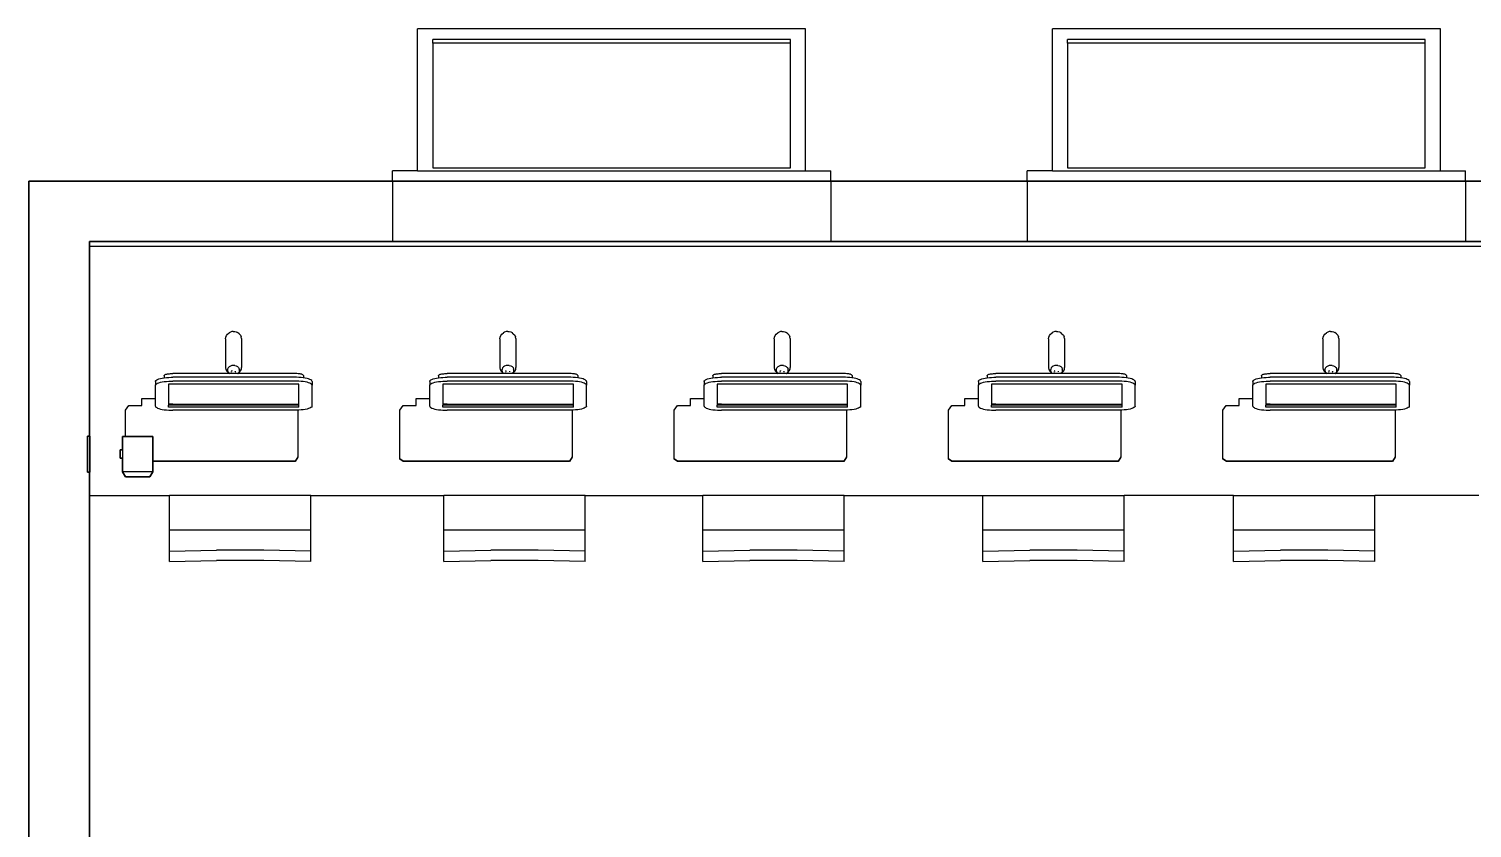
# Model space of a CAD drawing. Header units: inches. Extents: x 1 to 470, y -1 to 318.
# Drawn here: x 0.8 to 144.1, y 238.4 to 317.8 of the extents above; entities that cross this region are included whole.
import ezdxf

# ---------------------------------------------------------------- set-up
doc = ezdxf.new("R2010")
doc.units = ezdxf.units.IN
doc.header["$MEASUREMENT"] = 0
doc.layers.add('wall', color=6, linetype='Continuous', lineweight=35)

# ---------------------------------------------------------------- blocks, each defined once
blk = doc.blocks.new('computer classroom pl')
for p, q in [((454.66, 588.95), (454.66, 581)), ((457, 589.15), (460.57, 589.15)), ((479.41, 588.95), (479.41, 427.66)), ((457.02, 582.65), (457.02, 585.65)), ((459.21, 585.65), (458.39, 585.65)), ((460.52, 585.37), (463.15, 585.37)), ((463.15, 585.37), (463.59, 585.04)), ((463.59, 585.04), (463.59, 583.74)), ((463.59, 583.74), (464.29, 583.74)), ((464.29, 583.74), (464.29, 582.39)), ((458.04, 568.52), (458.04, 582.65)), ((458.08, 568.52), (458.08, 582.65)), ((463.19, 581.52), (463.16, 581.31)), ((463.22, 581.72), (463.19, 581.52)), ((463.25, 581.89), (463.22, 581.72)), ((463.3, 582.05), (463.25, 581.89)), ((463.34, 582.18), (463.3, 582.05)), ((463.39, 582.27), (463.34, 582.18)), ((463.45, 582.34), (463.39, 582.27)), ((463.5, 582.38), (463.45, 582.34)), ((463.55, 582.39), (463.5, 582.38)), ((463.55, 582.39), (464.29, 582.39)), ((464.29, 582.39), (465.61, 582.39)), ((466, 582.39), (465.61, 582.39)), ((465.61, 582.39), (465.66, 582.38)), ((465.66, 582.38), (465.71, 582.34)), ((465.71, 582.34), (465.77, 582.27)), ((465.77, 582.27), (465.82, 582.18)), ((465.82, 582.18), (465.86, 582.05)), ((465.86, 582.05), (465.91, 581.89)), ((465.91, 581.89), (465.94, 581.72)), ((465.94, 581.72), (465.97, 581.52)), ((465.97, 581.52), (466, 581.31)), ((466, 582.39), (466.04, 582.38)), ((466.04, 582.38), (466.1, 582.34)), ((466.1, 582.34), (466.15, 582.27)), ((466.15, 582.27), (466.2, 582.18)), ((466.2, 582.18), (466.25, 582.05)), ((466.25, 582.05), (466.29, 581.89)), ((466.29, 581.89), (466.33, 581.72)), ((466.33, 581.72), (466.36, 581.52)), ((466.36, 581.52), (466.38, 581.31)), ((466.57, 581.52), (466.36, 581.52)), ((466.36, 581.52), (466.36, 581.52)), ((466.57, 581.52), (466.6, 581.52)), ((466.6, 581.52), (466.62, 581.5)), ((448.12, 581), (448.23, 576.34)), ((448.12, 581), (449.13, 581)), ((449.13, 581), (449.24, 576.34)), ((449.13, 581), (451.22, 581)), ((451.22, 581), (454.66, 581)), ((451.22, 566.98), (451.22, 581)), ((454.66, 566.98), (454.66, 581)), ((463.15, 581.08), (463.14, 580.85)), ((463.14, 580.85), (463.14, 580.67)), ((463.14, 568.57), (463.14, 580.67)), ((463.16, 581.31), (463.15, 581.08)), ((463.45, 568.15), (463.45, 581.09)), ((463.45, 581.09), (463.64, 581.09)), ((463.64, 568.15), (463.64, 581.09)), ((463.75, 581.09), (463.64, 581.09)), ((463.73, 580.89), (463.74, 581)), ((463.73, 580.77), (463.73, 580.89)), ((463.73, 580.66), (463.73, 580.77)), ((463.73, 580.66), (463.73, 568.58)), ((463.74, 581), (463.75, 581.09)), ((465.71, 581.09), (463.75, 581.09)), ((465.71, 568.15), (465.71, 581.09)), ((466, 581.31), (466.01, 581.08)), ((466.01, 581.08), (466.02, 580.85)), ((466.02, 580.85), (466.02, 580.67)), ((466.02, 568.57), (466.02, 580.67)), ((466.38, 581.31), (466.4, 581.08)), ((466.4, 581.08), (466.41, 580.85)), ((466.41, 580.85), (466.41, 580.67)), ((466.41, 568.57), (466.41, 580.67)), ((466.62, 581.5), (466.65, 581.47)), ((466.65, 581.47), (466.67, 581.42)), ((466.67, 581.42), (466.7, 581.36)), ((466.7, 581.36), (466.72, 581.28)), ((466.72, 581.28), (466.74, 581.2)), ((466.74, 581.2), (466.75, 581.1)), ((466.75, 581.1), (466.76, 581)), ((466.76, 581), (466.77, 580.89)), ((466.77, 580.89), (466.78, 580.77)), ((466.78, 580.77), (466.78, 580.66)), ((466.78, 575.06), (466.78, 580.66)), ((448.23, 571.64), (448.23, 576.34)), ((449.24, 571.64), (449.24, 576.34)), ((466.78, 575.06), (466.89, 575.19)), ((466.86, 575.15), (466.78, 575.06)), ((466.78, 574.84), (466.78, 575.06)), ((466.78, 574.84), (466.89, 574.84)), ((466.78, 574.45), (466.78, 574.84)), ((466.86, 574.45), (466.78, 574.45)), ((466.78, 574.23), (466.78, 574.45)), ((466.97, 575.22), (466.86, 575.15)), ((467.01, 575.32), (466.89, 575.19)), ((466.93, 574.47), (467, 574.45)), ((466.93, 574.47), (466.93, 574.47)), ((466.93, 574.47), (466.96, 574.45)), ((466.96, 574.45), (467, 574.45)), ((467.1, 575.24), (466.97, 575.22)), ((466.99, 574.84), (467.07, 574.82)), ((467.03, 574.83), (466.99, 574.84)), ((467.17, 575.41), (467.01, 575.32)), ((467.07, 574.82), (467.03, 574.83)), ((467.22, 575.23), (467.1, 575.24)), ((467.33, 575.44), (467.17, 575.41)), ((467.34, 575.17), (467.22, 575.23)), ((470.22, 575.44), (467.33, 575.44)), ((467.44, 575.08), (467.34, 575.17)), ((467.52, 574.96), (467.44, 575.08)), ((467.54, 574.37), (467.47, 574.24)), ((467.57, 574.82), (467.52, 574.96)), ((467.58, 574.51), (467.54, 574.37)), ((467.59, 574.67), (467.57, 574.82)), ((467.58, 574.51), (467.59, 574.67)), ((470.22, 575.44), (470.38, 575.42)), ((470.38, 575.42), (470.54, 575.35)), ((470.54, 575.35), (470.68, 575.23)), ((470.68, 575.23), (470.81, 575.08)), ((470.89, 574.96), (470.81, 575.08)), ((470.91, 574.37), (470.84, 574.24)), ((470.94, 574.82), (470.89, 574.96)), ((470.95, 574.51), (470.91, 574.37)), ((470.96, 574.67), (470.94, 574.82)), ((470.96, 574.67), (470.95, 574.51)), ((466.78, 574.23), (466.79, 574.2)), ((466.78, 568.58), (466.78, 574.23)), ((466.92, 574.06), (466.79, 574.2)), ((466.89, 574.11), (466.79, 574.2)), ((467.01, 574.06), (466.89, 574.11)), ((466.92, 574.06), (467.06, 573.94)), ((467.01, 574.06), (467.13, 574.05)), ((467.06, 573.94), (467.21, 573.86)), ((467.13, 574.05), (467.26, 574.07)), ((467.21, 573.86), (467.38, 573.85)), ((467.37, 574.14), (467.26, 574.07)), ((467.47, 574.24), (467.37, 574.14)), ((470.27, 573.85), (467.38, 573.85)), ((470.27, 573.85), (470.43, 573.88)), ((470.59, 573.97), (470.43, 573.88)), ((470.71, 574.1), (470.59, 573.97)), ((470.71, 574.1), (470.84, 574.24)), ((448.12, 566.98), (448.23, 571.64)), ((449.13, 566.98), (449.24, 571.64)), ((458.47, 568.26), (458.04, 568.52)), ((458.04, 568.52), (458.08, 568.52)), ((458.5, 568.26), (458.08, 568.52)), ((458.47, 568.26), (458.5, 568.26)), ((463.14, 568.26), (458.5, 568.26)), ((463.14, 568.38), (463.14, 568.57)), ((463.14, 568.26), (463.14, 568.38)), ((463.15, 568.15), (463.14, 568.26)), ((463.16, 567.93), (463.15, 568.15)), ((463.19, 567.72), (463.16, 567.93)), ((463.22, 567.52), (463.19, 567.72)), ((463.25, 567.34), (463.22, 567.52)), ((463.3, 567.19), (463.25, 567.34)), ((463.34, 567.06), (463.3, 567.19)), ((463.45, 568.15), (463.64, 568.15)), ((463.64, 568.15), (463.75, 568.15)), ((463.73, 568.58), (463.73, 568.46)), ((463.73, 568.46), (463.73, 568.35)), ((463.73, 568.35), (463.74, 568.24)), ((463.74, 568.24), (463.75, 568.15)), ((463.75, 568.15), (465.71, 568.15)), ((465.82, 567.06), (465.86, 567.19)), ((465.86, 567.19), (465.91, 567.34)), ((465.91, 567.34), (465.94, 567.52)), ((465.94, 567.52), (465.97, 567.72)), ((465.97, 567.72), (466, 567.93)), ((466, 567.93), (466.01, 568.15)), ((466.01, 568.15), (466.02, 568.38)), ((466.02, 568.38), (466.02, 568.57)), ((466.2, 567.06), (466.25, 567.19)), ((466.25, 567.19), (466.29, 567.34)), ((466.29, 567.34), (466.33, 567.52)), ((466.33, 567.52), (466.36, 567.71)), ((466.36, 567.72), (466.38, 567.93)), ((466.36, 567.71), (466.36, 567.72)), ((466.57, 567.71), (466.36, 567.71)), ((466.38, 567.93), (466.4, 568.15)), ((466.4, 568.15), (466.41, 568.38)), ((466.41, 568.38), (466.41, 568.57)), ((466.57, 567.71), (466.6, 567.72)), ((466.6, 567.72), (466.62, 567.74)), ((466.62, 567.74), (466.65, 567.77)), ((466.65, 567.77), (466.67, 567.82)), ((466.67, 567.82), (466.7, 567.88)), ((466.7, 567.88), (466.72, 567.96)), ((466.72, 567.96), (466.74, 568.04)), ((466.74, 568.04), (466.75, 568.14)), ((466.75, 568.14), (466.76, 568.24)), ((466.76, 568.24), (466.77, 568.35)), ((466.77, 568.35), (466.78, 568.46)), ((466.78, 568.46), (466.78, 568.58)), ((448.12, 566.98), (449.13, 566.98)), ((449.13, 566.98), (451.22, 566.98)), ((451.22, 566.98), (454.66, 566.98)), ((454.66, 566.98), (454.66, 553.78)), ((463.39, 566.96), (463.34, 567.06)), ((463.45, 566.89), (463.39, 566.96)), ((463.5, 566.86), (463.45, 566.89)), ((463.55, 566.85), (463.5, 566.86)), ((463.55, 566.85), (465.61, 566.85)), ((465.61, 566.85), (465.66, 566.86)), ((466, 566.85), (465.61, 566.85)), ((465.66, 566.86), (465.71, 566.89)), ((465.71, 566.89), (465.77, 566.96)), ((465.77, 566.96), (465.82, 567.06)), ((466, 566.85), (466.04, 566.86)), ((466.04, 566.86), (466.1, 566.89)), ((466.1, 566.89), (466.15, 566.96)), ((466.15, 566.96), (466.2, 567.06)), ((485.89, 558.88), (479.89, 558.88)), ((485.89, 558.88), (486.89, 558.88)), ((486.89, 556.38), (486.89, 558.88)), ((458.04, 557.8), (458.28, 558.15)), ((458.04, 541.3), (458.04, 557.8)), ((458.08, 557.8), (458.31, 558.15)), ((458.08, 541.3), (458.08, 557.8)), ((458.28, 558.15), (458.31, 558.15)), ((458.31, 558.15), (463.15, 558.15)), ((463.15, 558.15), (463.59, 557.82)), ((463.59, 557.82), (463.59, 556.52)), ((463.59, 556.52), (464.29, 556.52)), ((464.29, 556.52), (464.29, 555.16)), ((486.89, 556.38), (486.89, 517.88)), ((486.89, 556.38), (500.99, 556.38)), ((500.99, 517.88), (500.99, 556.38)), ((463.22, 554.49), (463.19, 554.3)), ((463.25, 554.67), (463.22, 554.49)), ((463.3, 554.82), (463.25, 554.67)), ((463.34, 554.95), (463.3, 554.82)), ((463.39, 555.05), (463.34, 554.95)), ((463.45, 555.12), (463.39, 555.05)), ((463.5, 555.16), (463.45, 555.12)), ((463.55, 555.16), (463.5, 555.16)), ((463.55, 555.16), (464.29, 555.16)), ((464.29, 555.16), (465.61, 555.16)), ((466, 555.16), (465.61, 555.16)), ((465.61, 555.16), (465.66, 555.16)), ((465.66, 555.16), (465.71, 555.12)), ((465.71, 555.12), (465.77, 555.05)), ((465.77, 555.05), (465.82, 554.95)), ((465.82, 554.95), (465.86, 554.82)), ((465.86, 554.82), (465.91, 554.67)), ((465.91, 554.67), (465.94, 554.49)), ((465.94, 554.49), (465.97, 554.3)), ((466, 555.16), (466.04, 555.16)), ((466.04, 555.16), (466.1, 555.12)), ((466.1, 555.12), (466.15, 555.05)), ((466.15, 555.05), (466.2, 554.95)), ((466.2, 554.95), (466.25, 554.82)), ((466.25, 554.82), (466.29, 554.67)), ((466.29, 554.67), (466.33, 554.49)), ((466.33, 554.49), (466.36, 554.3)), ((466.57, 554.3), (466.36, 554.3)), ((466.36, 554.3), (466.36, 554.3)), ((466.57, 554.3), (466.6, 554.3)), ((487.2, 554.88), (487.2, 519.38)), ((499.58, 554.88), (487.2, 554.88)), ((499.58, 554.88), (499.93, 554.88)), ((499.58, 519.38), (499.58, 554.88)), ((499.93, 519.38), (499.93, 554.88)), ((448.12, 553.78), (448.23, 549.11)), ((448.12, 553.78), (449.13, 553.78)), ((449.13, 553.78), (449.24, 549.11)), ((449.13, 553.78), (451.22, 553.78)), ((451.22, 553.78), (454.66, 553.78)), ((451.22, 539.75), (451.22, 553.78)), ((454.66, 539.75), (454.66, 553.78)), ((463.15, 553.86), (463.14, 553.63)), ((463.14, 553.63), (463.14, 553.44)), ((463.14, 541.34), (463.14, 553.44)), ((463.16, 554.08), (463.15, 553.86)), ((463.19, 554.3), (463.16, 554.08)), ((463.45, 540.92), (463.45, 553.87)), ((463.45, 553.87), (463.64, 553.87)), ((463.64, 540.92), (463.64, 553.87)), ((463.75, 553.87), (463.64, 553.87)), ((463.73, 553.66), (463.74, 553.77)), ((463.73, 553.55), (463.73, 553.66)), ((463.73, 553.43), (463.73, 553.55)), ((463.73, 553.43), (463.73, 541.35)), ((463.74, 553.77), (463.75, 553.87)), ((465.71, 553.87), (463.75, 553.87)), ((465.71, 540.92), (465.71, 553.87)), ((465.97, 554.3), (466, 554.08)), ((466, 554.08), (466.01, 553.86)), ((466.01, 553.86), (466.02, 553.63)), ((466.02, 553.63), (466.02, 553.44)), ((466.02, 541.34), (466.02, 553.44)), ((466.36, 554.3), (466.38, 554.08)), ((466.38, 554.08), (466.4, 553.86)), ((466.4, 553.86), (466.41, 553.63)), ((466.41, 553.63), (466.41, 553.44)), ((466.41, 541.34), (466.41, 553.44)), ((466.6, 554.3), (466.62, 554.28)), ((466.62, 554.28), (466.65, 554.24)), ((466.65, 554.24), (466.67, 554.19)), ((466.67, 554.19), (466.7, 554.13)), ((466.7, 554.13), (466.72, 554.06)), ((466.72, 554.06), (466.74, 553.97)), ((466.74, 553.97), (466.75, 553.87)), ((466.75, 553.87), (466.76, 553.77)), ((466.76, 553.77), (466.77, 553.66)), ((466.77, 553.66), (466.78, 553.55)), ((466.78, 553.55), (466.78, 553.43)), ((466.78, 550.53), (466.78, 553.43)), ((466.78, 547.84), (466.78, 550.53)), ((448.23, 544.42), (448.23, 549.11)), ((449.24, 544.42), (449.24, 549.11)), ((466.78, 547.84), (466.89, 547.96)), ((466.86, 547.93), (466.78, 547.84)), ((466.78, 547.62), (466.78, 547.84)), ((466.78, 547.62), (466.89, 547.62)), ((466.78, 547.22), (466.78, 547.62)), ((466.86, 547.22), (466.78, 547.22)), ((466.78, 547), (466.78, 547.22)), ((466.97, 547.99), (466.86, 547.93)), ((467.01, 548.1), (466.89, 547.96)), ((466.93, 547.24), (467, 547.22)), ((466.93, 547.24), (466.93, 547.24)), ((466.93, 547.24), (466.96, 547.23)), ((466.96, 547.23), (467, 547.22)), ((467.1, 548.02), (466.97, 547.99)), ((466.99, 547.61), (467.07, 547.59)), ((467.03, 547.61), (466.99, 547.61)), ((467.17, 548.18), (467.01, 548.1)), ((467.07, 547.59), (467.03, 547.61)), ((467.22, 548), (467.1, 548.02)), ((467.33, 548.22), (467.17, 548.18)), ((467.34, 547.95), (467.22, 548)), ((470.22, 548.22), (467.33, 548.22)), ((467.44, 547.86), (467.34, 547.95)), ((467.52, 547.74), (467.44, 547.86)), ((467.54, 547.14), (467.47, 547.01)), ((467.57, 547.6), (467.52, 547.74)), ((467.58, 547.29), (467.54, 547.14)), ((467.59, 547.44), (467.57, 547.6)), ((467.58, 547.29), (467.59, 547.44)), ((470.22, 548.22), (470.38, 548.2)), ((470.38, 548.2), (470.54, 548.13)), ((470.54, 548.13), (470.68, 548.01)), ((470.68, 548.01), (470.81, 547.86)), ((470.89, 547.74), (470.81, 547.86)), ((470.91, 547.14), (470.84, 547.01)), ((470.94, 547.6), (470.89, 547.74)), ((470.95, 547.29), (470.91, 547.14)), ((470.96, 547.44), (470.94, 547.6)), ((470.96, 547.44), (470.95, 547.29)), ((466.78, 547), (466.79, 546.98)), ((466.78, 541.35), (466.78, 547)), ((466.92, 546.83), (466.79, 546.98)), ((466.89, 546.89), (466.79, 546.98)), ((467.01, 546.84), (466.89, 546.89)), ((466.92, 546.83), (467.06, 546.71)), ((467.01, 546.84), (467.13, 546.82)), ((467.06, 546.71), (467.21, 546.64)), ((467.13, 546.82), (467.26, 546.85)), ((467.21, 546.64), (467.38, 546.62)), ((467.37, 546.91), (467.26, 546.85)), ((467.47, 547.01), (467.37, 546.91)), ((470.27, 546.62), (467.38, 546.62)), ((470.27, 546.62), (470.43, 546.66)), ((470.59, 546.74), (470.43, 546.66)), ((470.71, 546.88), (470.59, 546.74)), ((470.71, 546.88), (470.84, 547.01)), ((448.12, 539.75), (448.23, 544.42)), ((449.13, 539.75), (449.24, 544.42)), ((458.47, 541.04), (458.04, 541.3)), ((458.04, 541.3), (458.08, 541.3)), ((458.5, 541.04), (458.08, 541.3)), ((458.47, 541.04), (458.5, 541.04)), ((463.14, 541.04), (458.5, 541.04)), ((463.14, 541.16), (463.14, 541.34)), ((463.14, 541.04), (463.14, 541.16)), ((463.15, 540.93), (463.14, 541.04)), ((463.16, 540.7), (463.15, 540.93)), ((463.19, 540.49), (463.16, 540.7)), ((463.22, 540.3), (463.19, 540.49)), ((463.25, 540.12), (463.22, 540.3)), ((463.3, 539.96), (463.25, 540.12)), ((463.45, 540.92), (463.64, 540.92)), ((463.64, 540.92), (463.75, 540.92)), ((463.73, 541.35), (463.73, 541.24)), ((463.73, 541.24), (463.73, 541.13)), ((463.73, 541.13), (463.74, 541.02)), ((463.74, 541.02), (463.75, 540.92)), ((463.75, 540.92), (465.71, 540.92)), ((465.86, 539.96), (465.91, 540.12)), ((465.91, 540.12), (465.94, 540.3)), ((465.94, 540.3), (465.97, 540.49)), ((465.97, 540.49), (466, 540.7)), ((466, 540.7), (466.01, 540.93)), ((466.01, 540.93), (466.02, 541.16)), ((466.02, 541.16), (466.02, 541.34)), ((466.25, 539.96), (466.29, 540.12)), ((466.29, 540.12), (466.33, 540.3)), ((466.33, 540.3), (466.36, 540.49)), ((466.36, 540.49), (466.38, 540.7)), ((466.57, 540.49), (466.36, 540.49)), ((466.36, 540.49), (466.36, 540.49)), ((466.38, 540.7), (466.4, 540.93)), ((466.4, 540.93), (466.41, 541.16)), ((466.41, 541.16), (466.41, 541.34)), ((466.57, 540.49), (466.6, 540.49)), ((466.6, 540.49), (466.62, 540.51)), ((466.62, 540.51), (466.65, 540.54)), ((466.65, 540.54), (466.67, 540.59)), ((466.67, 540.59), (466.7, 540.65)), ((466.7, 540.65), (466.72, 540.73)), ((466.72, 540.73), (466.74, 540.82)), ((466.74, 540.82), (466.75, 540.91)), ((466.75, 540.91), (466.76, 541.02)), ((466.76, 541.02), (466.77, 541.13)), ((466.77, 541.13), (466.78, 541.24)), ((466.78, 541.24), (466.78, 541.35)), ((448.12, 539.75), (449.13, 539.75)), ((449.13, 539.75), (451.22, 539.75)), ((451.22, 539.75), (454.66, 539.75)), ((454.66, 539.75), (454.66, 528.07)), ((463.34, 539.84), (463.3, 539.96)), ((463.39, 539.74), (463.34, 539.84)), ((463.45, 539.67), (463.39, 539.74)), ((463.5, 539.63), (463.45, 539.67)), ((463.55, 539.63), (463.5, 539.63)), ((463.55, 539.63), (465.61, 539.63)), ((465.61, 539.63), (465.66, 539.63)), ((466, 539.63), (465.61, 539.63)), ((465.66, 539.63), (465.71, 539.67)), ((465.71, 539.67), (465.77, 539.74)), ((465.77, 539.74), (465.82, 539.84)), ((465.82, 539.84), (465.86, 539.96)), ((466, 539.63), (466.04, 539.63)), ((466.04, 539.63), (466.1, 539.67)), ((466.1, 539.67), (466.15, 539.74)), ((466.15, 539.74), (466.2, 539.84)), ((466.2, 539.84), (466.25, 539.96)), ((458.04, 530.57), (458.28, 530.92)), ((458.04, 514.07), (458.04, 530.57)), ((458.08, 530.57), (458.31, 530.92)), ((458.08, 514.07), (458.08, 530.57)), ((458.28, 530.92), (458.31, 530.92)), ((458.31, 530.92), (463.15, 530.92)), ((463.15, 530.92), (463.59, 530.59)), ((463.59, 530.59), (463.59, 529.29)), ((463.59, 529.29), (464.29, 529.29)), ((464.29, 529.29), (464.29, 527.94)), ((448.12, 528.07), (448.23, 523.4)), ((448.12, 528.07), (449.13, 528.07)), ((449.13, 528.07), (449.24, 523.4)), ((449.13, 528.07), (451.22, 528.07)), ((451.22, 528.07), (454.66, 528.07)), ((451.22, 514.04), (451.22, 528.07)), ((454.66, 514.04), (454.66, 528.07)), ((463.22, 527.27), (463.19, 527.07)), ((463.25, 527.44), (463.22, 527.27)), ((463.3, 527.6), (463.25, 527.44)), ((463.34, 527.73), (463.3, 527.6)), ((463.39, 527.82), (463.34, 527.73)), ((463.45, 527.89), (463.39, 527.82)), ((463.5, 527.93), (463.45, 527.89)), ((463.55, 527.94), (463.5, 527.93)), ((463.55, 527.94), (464.29, 527.94)), ((464.29, 527.94), (465.61, 527.94)), ((466, 527.94), (465.61, 527.94)), ((465.61, 527.94), (465.66, 527.93)), ((465.66, 527.93), (465.71, 527.89)), ((465.71, 527.89), (465.77, 527.82)), ((465.77, 527.82), (465.82, 527.73)), ((465.82, 527.73), (465.86, 527.6)), ((465.86, 527.6), (465.91, 527.44)), ((465.91, 527.44), (465.94, 527.27)), ((465.94, 527.27), (465.97, 527.07)), ((466, 527.94), (466.04, 527.93)), ((466.04, 527.93), (466.1, 527.89)), ((466.1, 527.89), (466.15, 527.82)), ((466.15, 527.82), (466.2, 527.73)), ((466.2, 527.73), (466.25, 527.6)), ((466.25, 527.6), (466.29, 527.44)), ((466.29, 527.44), (466.33, 527.27)), ((466.33, 527.27), (466.36, 527.07)), ((463.15, 526.63), (463.14, 526.4)), ((463.14, 526.4), (463.14, 526.22)), ((463.14, 514.12), (463.14, 526.22)), ((463.16, 526.86), (463.15, 526.63)), ((463.19, 527.07), (463.16, 526.86)), ((463.45, 513.7), (463.45, 526.64)), ((463.45, 526.64), (463.64, 526.64)), ((463.64, 513.7), (463.64, 526.64)), ((463.75, 526.64), (463.64, 526.64)), ((463.73, 526.44), (463.74, 526.55)), ((463.73, 526.32), (463.73, 526.44)), ((463.73, 526.21), (463.73, 526.32)), ((463.73, 526.21), (463.73, 514.13)), ((463.74, 526.55), (463.75, 526.64)), ((465.71, 526.64), (463.75, 526.64)), ((465.71, 513.7), (465.71, 526.64)), ((465.97, 527.07), (466, 526.86)), ((466, 526.86), (466.01, 526.63)), ((466.01, 526.63), (466.02, 526.4)), ((466.02, 526.4), (466.02, 526.22)), ((466.02, 514.12), (466.02, 526.22)), ((466.36, 527.07), (466.38, 526.86)), ((466.57, 527.07), (466.36, 527.07)), ((466.36, 527.07), (466.36, 527.07)), ((466.38, 526.86), (466.4, 526.63)), ((466.4, 526.63), (466.41, 526.4)), ((466.41, 526.4), (466.41, 526.22)), ((466.41, 514.12), (466.41, 526.22)), ((466.57, 527.07), (466.6, 527.07)), ((466.6, 527.07), (466.62, 527.05)), ((466.62, 527.05), (466.65, 527.02)), ((466.65, 527.02), (466.67, 526.97)), ((466.67, 526.97), (466.7, 526.91)), ((466.7, 526.91), (466.72, 526.83)), ((466.72, 526.83), (466.74, 526.75)), ((466.74, 526.75), (466.75, 526.65)), ((466.75, 526.65), (466.76, 526.55)), ((466.76, 526.55), (466.77, 526.44)), ((466.77, 526.44), (466.78, 526.32)), ((466.78, 526.32), (466.78, 526.21)), ((466.78, 523.3), (466.78, 526.21)), ((448.23, 518.71), (448.23, 523.4)), ((449.24, 518.71), (449.24, 523.4)), ((466.78, 520.61), (466.78, 523.3)), ((466.78, 520.61), (466.89, 520.74)), ((466.86, 520.7), (466.78, 520.61)), ((466.78, 520.39), (466.78, 520.61)), ((466.78, 520.39), (466.89, 520.39)), ((466.78, 520), (466.78, 520.39)), ((466.86, 520), (466.78, 520)), ((466.78, 519.78), (466.78, 520)), ((466.97, 520.77), (466.86, 520.7)), ((467.01, 520.87), (466.89, 520.74)), ((466.93, 520.02), (467, 520)), ((466.93, 520.02), (466.93, 520.02)), ((466.93, 520.02), (466.96, 520)), ((466.96, 520), (467, 520)), ((467.1, 520.79), (466.97, 520.77)), ((466.99, 520.39), (467.07, 520.37)), ((467.03, 520.38), (466.99, 520.39)), ((467.17, 520.96), (467.01, 520.87)), ((467.07, 520.37), (467.03, 520.38)), ((467.22, 520.78), (467.1, 520.79)), ((467.33, 520.99), (467.17, 520.96)), ((467.34, 520.72), (467.22, 520.78)), ((470.22, 520.99), (467.33, 520.99)), ((467.44, 520.63), (467.34, 520.72)), ((467.52, 520.51), (467.44, 520.63)), ((467.57, 520.37), (467.52, 520.51)), ((467.58, 520.06), (467.54, 519.92)), ((467.59, 520.22), (467.57, 520.37)), ((467.58, 520.06), (467.59, 520.22)), ((470.22, 520.99), (470.38, 520.97)), ((470.38, 520.97), (470.54, 520.9)), ((470.54, 520.9), (470.68, 520.78)), ((470.68, 520.78), (470.81, 520.63)), ((470.89, 520.51), (470.81, 520.63)), ((470.94, 520.37), (470.89, 520.51)), ((470.95, 520.06), (470.91, 519.92)), ((470.96, 520.22), (470.94, 520.37)), ((470.96, 520.22), (470.95, 520.06)), ((448.12, 514.04), (448.23, 518.71)), ((449.13, 514.04), (449.24, 518.71)), ((466.78, 519.78), (466.79, 519.75)), ((466.78, 514.13), (466.78, 519.78)), ((466.92, 519.61), (466.79, 519.75)), ((466.89, 519.66), (466.79, 519.75)), ((467.01, 519.61), (466.89, 519.66)), ((466.92, 519.61), (467.06, 519.49)), ((467.01, 519.61), (467.13, 519.6)), ((467.06, 519.49), (467.21, 519.41)), ((467.13, 519.6), (467.26, 519.62)), ((467.21, 519.41), (467.38, 519.4)), ((467.37, 519.69), (467.26, 519.62)), ((467.47, 519.79), (467.37, 519.69)), ((470.27, 519.4), (467.38, 519.4)), ((467.54, 519.92), (467.47, 519.79)), ((470.27, 519.4), (470.43, 519.43)), ((470.59, 519.52), (470.43, 519.43)), ((470.71, 519.65), (470.59, 519.52)), ((470.71, 519.65), (470.84, 519.79)), ((470.91, 519.92), (470.84, 519.79)), ((487.2, 519.38), (499.58, 519.38)), ((499.58, 519.38), (499.93, 519.38)), ((486.89, 517.88), (500.99, 517.88)), ((486.89, 517.88), (486.89, 515.38)), ((485.89, 515.38), (479.89, 515.38)), ((485.89, 515.38), (486.89, 515.38)), ((448.12, 514.04), (449.13, 514.04)), ((449.13, 514.04), (451.22, 514.04)), ((451.22, 514.04), (454.66, 514.04)), ((454.66, 514.04), (454.66, 500.29)), ((458.47, 513.81), (458.04, 514.07)), ((458.04, 514.07), (458.08, 514.07)), ((458.5, 513.81), (458.08, 514.07)), ((458.47, 513.81), (458.5, 513.81)), ((463.14, 513.81), (458.5, 513.81)), ((463.14, 513.93), (463.14, 514.12)), ((463.14, 513.81), (463.14, 513.93)), ((463.15, 513.7), (463.14, 513.81)), ((463.16, 513.48), (463.15, 513.7)), ((463.19, 513.27), (463.16, 513.48)), ((463.22, 513.07), (463.19, 513.27)), ((463.25, 512.89), (463.22, 513.07)), ((463.3, 512.74), (463.25, 512.89)), ((463.45, 513.7), (463.64, 513.7)), ((463.64, 513.7), (463.75, 513.7)), ((463.73, 514.13), (463.73, 514.01)), ((463.73, 514.01), (463.73, 513.9)), ((463.73, 513.9), (463.74, 513.79)), ((463.74, 513.79), (463.75, 513.7)), ((463.75, 513.7), (465.71, 513.7)), ((465.86, 512.74), (465.91, 512.89)), ((465.91, 512.89), (465.94, 513.07)), ((465.94, 513.07), (465.97, 513.27)), ((465.97, 513.27), (466, 513.48)), ((466, 513.48), (466.01, 513.7)), ((466.01, 513.7), (466.02, 513.93)), ((466.02, 513.93), (466.02, 514.12)), ((466.25, 512.74), (466.29, 512.89)), ((466.29, 512.89), (466.33, 513.07)), ((466.33, 513.07), (466.36, 513.26)), ((466.36, 513.27), (466.38, 513.48)), ((466.36, 513.26), (466.36, 513.27)), ((466.57, 513.26), (466.36, 513.26)), ((466.38, 513.48), (466.4, 513.7)), ((466.4, 513.7), (466.41, 513.93)), ((466.41, 513.93), (466.41, 514.12)), ((466.57, 513.26), (466.6, 513.27)), ((466.6, 513.27), (466.62, 513.29)), ((466.62, 513.29), (466.65, 513.32)), ((466.65, 513.32), (466.67, 513.37)), ((466.67, 513.37), (466.7, 513.43)), ((466.7, 513.43), (466.72, 513.51)), ((466.72, 513.51), (466.74, 513.59)), ((466.74, 513.59), (466.75, 513.69)), ((466.75, 513.69), (466.76, 513.79)), ((466.76, 513.79), (466.77, 513.9)), ((466.77, 513.9), (466.78, 514.01)), ((466.78, 514.01), (466.78, 514.13)), ((463.34, 512.61), (463.3, 512.74)), ((463.39, 512.51), (463.34, 512.61)), ((463.45, 512.44), (463.39, 512.51)), ((463.5, 512.41), (463.45, 512.44)), ((463.55, 512.4), (463.5, 512.41)), ((463.55, 512.4), (465.61, 512.4)), ((465.61, 512.4), (465.66, 512.41)), ((466, 512.4), (465.61, 512.4)), ((465.66, 512.41), (465.71, 512.44)), ((465.71, 512.44), (465.77, 512.51)), ((465.77, 512.51), (465.82, 512.61)), ((465.82, 512.61), (465.86, 512.74)), ((466, 512.4), (466.04, 512.41)), ((466.04, 512.41), (466.1, 512.44)), ((466.1, 512.44), (466.15, 512.51)), ((466.15, 512.51), (466.2, 512.61)), ((466.2, 512.61), (466.25, 512.74)), ((458.04, 503.35), (458.28, 503.7)), ((458.04, 486.85), (458.04, 503.35)), ((458.08, 503.35), (458.31, 503.7)), ((458.08, 486.85), (458.08, 503.35)), ((458.28, 503.7), (458.31, 503.7)), ((458.31, 503.7), (463.15, 503.7)), ((463.15, 503.7), (463.59, 503.37)), ((463.59, 503.37), (463.59, 502.07)), ((463.59, 502.07), (464.29, 502.07)), ((464.29, 502.07), (464.29, 500.71)), ((448.12, 500.29), (448.23, 495.63)), ((448.12, 500.29), (449.13, 500.29)), ((449.13, 500.29), (449.24, 495.63)), ((449.13, 500.29), (451.22, 500.29)), ((451.22, 500.29), (454.66, 500.29)), ((451.22, 486.27), (451.22, 500.29)), ((454.66, 500.29), (454.66, 486.27)), ((463.22, 500.04), (463.19, 499.85)), ((463.25, 500.22), (463.22, 500.04)), ((463.3, 500.37), (463.25, 500.22)), ((463.34, 500.5), (463.3, 500.37)), ((463.39, 500.6), (463.34, 500.5)), ((463.45, 500.67), (463.39, 500.6)), ((463.5, 500.71), (463.45, 500.67)), ((463.55, 500.71), (463.5, 500.71)), ((463.55, 500.71), (464.29, 500.71)), ((464.29, 500.71), (465.61, 500.71)), ((466, 500.71), (465.61, 500.71)), ((465.61, 500.71), (465.66, 500.71)), ((465.66, 500.71), (465.71, 500.67)), ((465.71, 500.67), (465.77, 500.6)), ((465.77, 500.6), (465.82, 500.5)), ((465.82, 500.5), (465.86, 500.37)), ((465.86, 500.37), (465.91, 500.22)), ((465.91, 500.22), (465.94, 500.04)), ((465.94, 500.04), (465.97, 499.85)), ((466, 500.71), (466.04, 500.71)), ((466.04, 500.71), (466.1, 500.67)), ((466.1, 500.67), (466.15, 500.6)), ((466.15, 500.6), (466.2, 500.5)), ((466.2, 500.5), (466.25, 500.37)), ((466.25, 500.37), (466.29, 500.22)), ((466.29, 500.22), (466.33, 500.04)), ((466.33, 500.04), (466.36, 499.85)), ((463.15, 499.41), (463.14, 499.18)), ((463.14, 499.18), (463.14, 498.99)), ((463.14, 486.89), (463.14, 498.99)), ((463.16, 499.63), (463.15, 499.41)), ((463.19, 499.85), (463.16, 499.63)), ((463.45, 486.47), (463.45, 499.42)), ((463.45, 499.42), (463.64, 499.42)), ((463.64, 486.47), (463.64, 499.42)), ((463.75, 499.42), (463.64, 499.42)), ((463.73, 499.21), (463.74, 499.32)), ((463.73, 499.1), (463.73, 499.21)), ((463.73, 498.98), (463.73, 499.1)), ((463.73, 498.98), (463.73, 486.9)), ((463.74, 499.32), (463.75, 499.42)), ((465.71, 499.42), (463.75, 499.42)), ((465.71, 486.47), (465.71, 499.42)), ((465.97, 499.85), (466, 499.63)), ((466, 499.63), (466.01, 499.41)), ((466.01, 499.41), (466.02, 499.18)), ((466.02, 499.18), (466.02, 498.99)), ((466.02, 486.89), (466.02, 498.99)), ((466.36, 499.85), (466.38, 499.63)), ((466.57, 499.85), (466.36, 499.85)), ((466.36, 499.85), (466.36, 499.85)), ((466.38, 499.63), (466.4, 499.41)), ((466.4, 499.41), (466.41, 499.18)), ((466.41, 499.18), (466.41, 498.99)), ((466.41, 486.89), (466.41, 498.99)), ((466.57, 499.85), (466.6, 499.85)), ((466.6, 499.85), (466.62, 499.83)), ((466.62, 499.83), (466.65, 499.79)), ((466.65, 499.79), (466.67, 499.74)), ((466.67, 499.74), (466.7, 499.68)), ((466.7, 499.68), (466.72, 499.61)), ((466.72, 499.61), (466.74, 499.52)), ((466.74, 499.52), (466.75, 499.42)), ((466.75, 499.42), (466.76, 499.32)), ((466.76, 499.32), (466.77, 499.21)), ((466.77, 499.21), (466.78, 499.1)), ((466.78, 499.1), (466.78, 498.98)), ((466.78, 496.08), (466.78, 498.98)), ((448.23, 490.93), (448.23, 495.63)), ((449.24, 490.93), (449.24, 495.63)), ((466.78, 493.39), (466.78, 496.08)), ((485.89, 495.88), (479.89, 495.88)), ((485.89, 495.88), (486.89, 495.88)), ((486.89, 493.38), (486.89, 495.88)), ((466.78, 493.39), (466.89, 493.51)), ((466.86, 493.48), (466.78, 493.39)), ((466.78, 493.17), (466.78, 493.39)), ((466.78, 493.17), (466.89, 493.17)), ((466.78, 492.77), (466.78, 493.17)), ((466.86, 492.77), (466.78, 492.77)), ((466.78, 492.55), (466.78, 492.77)), ((466.97, 493.54), (466.86, 493.48)), ((467.01, 493.65), (466.89, 493.51)), ((466.93, 492.79), (467, 492.77)), ((466.93, 492.79), (466.93, 492.79)), ((466.93, 492.79), (466.96, 492.78)), ((466.96, 492.78), (467, 492.77)), ((467.1, 493.57), (466.97, 493.54)), ((466.99, 493.16), (467.07, 493.14)), ((467.03, 493.16), (466.99, 493.16)), ((467.17, 493.73), (467.01, 493.65)), ((467.07, 493.14), (467.03, 493.16)), ((467.22, 493.55), (467.1, 493.57)), ((467.33, 493.77), (467.17, 493.73)), ((467.34, 493.5), (467.22, 493.55)), ((470.22, 493.77), (467.33, 493.77)), ((467.44, 493.41), (467.34, 493.5)), ((467.52, 493.29), (467.44, 493.41)), ((467.57, 493.15), (467.52, 493.29)), ((467.58, 492.84), (467.54, 492.69)), ((467.59, 492.99), (467.57, 493.15)), ((467.58, 492.84), (467.59, 492.99)), ((470.22, 493.77), (470.38, 493.75)), ((470.38, 493.75), (470.54, 493.68)), ((470.54, 493.68), (470.68, 493.56)), ((470.68, 493.56), (470.81, 493.41)), ((470.89, 493.29), (470.81, 493.41)), ((470.94, 493.15), (470.89, 493.29)), ((470.95, 492.84), (470.91, 492.69)), ((470.96, 492.99), (470.94, 493.15)), ((470.96, 492.99), (470.95, 492.84)), ((486.89, 493.38), (486.89, 454.88)), ((486.89, 493.38), (500.99, 493.38)), ((500.99, 454.88), (500.99, 493.38)), ((466.78, 492.55), (466.79, 492.53)), ((466.78, 486.9), (466.78, 492.55)), ((466.92, 492.38), (466.79, 492.53)), ((466.89, 492.44), (466.79, 492.53)), ((467.01, 492.39), (466.89, 492.44)), ((466.92, 492.38), (467.06, 492.26)), ((467.01, 492.39), (467.13, 492.37)), ((467.06, 492.26), (467.21, 492.19)), ((467.13, 492.37), (467.26, 492.4)), ((467.21, 492.19), (467.38, 492.17)), ((467.37, 492.46), (467.26, 492.4)), ((467.47, 492.56), (467.37, 492.46)), ((470.27, 492.17), (467.38, 492.17)), ((467.54, 492.69), (467.47, 492.56)), ((470.27, 492.17), (470.43, 492.21)), ((470.59, 492.29), (470.43, 492.21)), ((470.71, 492.43), (470.59, 492.29)), ((470.71, 492.43), (470.84, 492.56)), ((470.91, 492.69), (470.84, 492.56)), ((487.2, 491.88), (487.2, 456.38)), ((499.58, 491.88), (487.2, 491.88)), ((499.58, 491.88), (499.93, 491.88)), ((499.58, 456.38), (499.58, 491.88)), ((499.93, 456.38), (499.93, 491.88)), ((448.12, 486.27), (448.23, 490.93)), ((449.13, 486.27), (449.24, 490.93)), ((448.12, 486.27), (449.13, 486.27)), ((449.13, 486.27), (451.22, 486.27)), ((451.22, 486.27), (454.66, 486.27)), ((454.66, 475.4), (454.66, 486.27)), ((458.47, 486.59), (458.04, 486.85)), ((458.04, 486.85), (458.08, 486.85)), ((458.5, 486.59), (458.08, 486.85)), ((458.47, 486.59), (458.5, 486.59)), ((463.14, 486.59), (458.5, 486.59)), ((463.14, 486.71), (463.14, 486.89)), ((463.14, 486.59), (463.14, 486.71)), ((463.15, 486.48), (463.14, 486.59)), ((463.16, 486.25), (463.15, 486.48)), ((463.19, 486.04), (463.16, 486.25)), ((463.22, 485.85), (463.19, 486.04)), ((463.25, 485.67), (463.22, 485.85)), ((463.3, 485.51), (463.25, 485.67)), ((463.45, 486.47), (463.64, 486.47)), ((463.64, 486.47), (463.75, 486.47)), ((463.73, 486.9), (463.73, 486.79)), ((463.73, 486.79), (463.73, 486.68)), ((463.73, 486.68), (463.74, 486.57)), ((463.74, 486.57), (463.75, 486.47)), ((463.75, 486.47), (465.71, 486.47)), ((465.86, 485.51), (465.91, 485.67)), ((465.91, 485.67), (465.94, 485.85)), ((465.94, 485.85), (465.97, 486.04)), ((465.97, 486.04), (466, 486.25)), ((466, 486.25), (466.01, 486.48)), ((466.01, 486.48), (466.02, 486.71)), ((466.02, 486.71), (466.02, 486.89)), ((466.25, 485.51), (466.29, 485.67)), ((466.29, 485.67), (466.33, 485.85)), ((466.33, 485.85), (466.36, 486.04)), ((466.36, 486.04), (466.38, 486.25)), ((466.57, 486.04), (466.36, 486.04)), ((466.36, 486.04), (466.36, 486.04)), ((466.38, 486.25), (466.4, 486.48)), ((466.4, 486.48), (466.41, 486.71)), ((466.41, 486.71), (466.41, 486.89)), ((466.57, 486.04), (466.6, 486.04)), ((466.6, 486.04), (466.62, 486.06)), ((466.62, 486.06), (466.65, 486.09)), ((466.65, 486.09), (466.67, 486.14)), ((466.67, 486.14), (466.7, 486.2)), ((466.7, 486.2), (466.72, 486.28)), ((466.72, 486.28), (466.74, 486.37)), ((466.74, 486.37), (466.75, 486.46)), ((466.75, 486.46), (466.76, 486.57)), ((466.76, 486.57), (466.77, 486.68)), ((466.77, 486.68), (466.78, 486.79)), ((466.78, 486.79), (466.78, 486.9)), ((463.34, 485.39), (463.3, 485.51)), ((463.39, 485.29), (463.34, 485.39)), ((463.45, 485.22), (463.39, 485.29)), ((463.5, 485.18), (463.45, 485.22)), ((463.55, 485.18), (463.5, 485.18)), ((463.55, 485.18), (465.61, 485.18)), ((465.61, 485.18), (465.66, 485.18)), ((466, 485.18), (465.61, 485.18)), ((465.66, 485.18), (465.71, 485.22)), ((465.71, 485.22), (465.77, 485.29)), ((465.77, 485.29), (465.82, 485.39)), ((465.82, 485.39), (465.86, 485.51)), ((466, 485.18), (466.04, 485.18)), ((466.04, 485.18), (466.1, 485.22)), ((466.1, 485.22), (466.15, 485.29)), ((466.15, 485.29), (466.2, 485.39)), ((466.2, 485.39), (466.25, 485.51)), ((458.04, 476.12), (458.28, 476.47)), ((458.04, 459.62), (458.04, 476.12)), ((458.08, 476.12), (458.31, 476.47)), ((458.08, 459.62), (458.08, 476.12)), ((458.28, 476.47), (458.31, 476.47)), ((458.31, 476.47), (463.15, 476.47)), ((463.15, 476.47), (463.59, 476.14)), ((463.59, 476.14), (463.59, 474.84)), ((448.12, 475.4), (448.23, 470.74)), ((448.12, 475.4), (449.13, 475.4)), ((449.13, 475.4), (449.24, 470.74)), ((449.13, 475.4), (451.22, 475.4)), ((451.22, 475.4), (454.66, 475.4)), ((451.22, 461.38), (451.22, 475.4)), ((454.66, 475.4), (454.66, 461.38)), ((463.59, 474.84), (464.29, 474.84)), ((464.29, 474.84), (464.29, 473.49)), ((463.22, 472.82), (463.19, 472.62)), ((463.25, 472.99), (463.22, 472.82)), ((463.3, 473.15), (463.25, 472.99)), ((463.34, 473.28), (463.3, 473.15)), ((463.39, 473.37), (463.34, 473.28)), ((463.45, 473.44), (463.39, 473.37)), ((463.5, 473.48), (463.45, 473.44)), ((463.55, 473.49), (463.5, 473.48)), ((463.55, 473.49), (464.29, 473.49)), ((464.29, 473.49), (465.61, 473.49)), ((466, 473.49), (465.61, 473.49)), ((465.61, 473.49), (465.66, 473.48)), ((465.66, 473.48), (465.71, 473.44)), ((465.71, 473.44), (465.77, 473.37)), ((465.77, 473.37), (465.82, 473.28)), ((465.82, 473.28), (465.86, 473.15)), ((465.86, 473.15), (465.91, 472.99)), ((465.91, 472.99), (465.94, 472.82)), ((465.94, 472.82), (465.97, 472.62)), ((466, 473.49), (466.04, 473.48)), ((466.04, 473.48), (466.1, 473.44)), ((466.1, 473.44), (466.15, 473.37)), ((466.15, 473.37), (466.2, 473.28)), ((466.2, 473.28), (466.25, 473.15)), ((466.25, 473.15), (466.29, 472.99)), ((466.29, 472.99), (466.33, 472.82)), ((466.33, 472.82), (466.36, 472.62)), ((463.15, 472.18), (463.14, 471.95)), ((463.14, 471.95), (463.14, 471.77)), ((463.14, 459.67), (463.14, 471.77)), ((463.16, 472.41), (463.15, 472.18)), ((463.19, 472.62), (463.16, 472.41)), ((463.45, 459.25), (463.45, 472.19)), ((463.45, 472.19), (463.64, 472.19)), ((463.64, 459.25), (463.64, 472.19)), ((463.75, 472.19), (463.64, 472.19)), ((463.73, 471.99), (463.74, 472.1)), ((463.73, 471.87), (463.73, 471.99)), ((463.73, 471.76), (463.73, 471.87)), ((463.73, 471.76), (463.73, 459.68)), ((463.74, 472.1), (463.75, 472.19)), ((465.71, 472.19), (463.75, 472.19)), ((465.71, 459.25), (465.71, 472.19)), ((465.97, 472.62), (466, 472.41)), ((466, 472.41), (466.01, 472.18)), ((466.01, 472.18), (466.02, 471.95)), ((466.02, 471.95), (466.02, 471.77)), ((466.02, 459.67), (466.02, 471.77)), ((466.36, 472.62), (466.38, 472.41)), ((466.57, 472.62), (466.36, 472.62)), ((466.36, 472.62), (466.36, 472.62)), ((466.38, 472.41), (466.4, 472.18)), ((466.4, 472.18), (466.41, 471.95)), ((466.41, 471.95), (466.41, 471.77)), ((466.41, 459.67), (466.41, 471.77)), ((466.57, 472.62), (466.6, 472.62)), ((466.6, 472.62), (466.62, 472.6)), ((466.62, 472.6), (466.65, 472.57)), ((466.65, 472.57), (466.67, 472.52)), ((466.67, 472.52), (466.7, 472.46)), ((466.7, 472.46), (466.72, 472.38)), ((466.72, 472.38), (466.74, 472.3)), ((466.74, 472.3), (466.75, 472.2)), ((466.75, 472.2), (466.76, 472.1)), ((466.76, 472.1), (466.77, 471.99)), ((466.77, 471.99), (466.78, 471.87)), ((466.78, 471.87), (466.78, 471.76)), ((466.78, 468.85), (466.78, 471.76)), ((448.23, 466.04), (448.23, 470.74)), ((449.24, 466.04), (449.24, 470.74)), ((466.78, 466.16), (466.78, 468.85)), ((448.12, 461.38), (448.23, 466.04)), ((449.13, 461.38), (449.24, 466.04)), ((466.78, 466.16), (466.89, 466.29)), ((466.86, 466.25), (466.78, 466.16)), ((466.78, 465.94), (466.78, 466.16)), ((466.78, 465.94), (466.89, 465.94)), ((466.78, 465.55), (466.78, 465.94)), ((466.86, 465.55), (466.78, 465.55)), ((466.78, 465.33), (466.78, 465.55)), ((466.97, 466.32), (466.86, 466.25)), ((467.01, 466.42), (466.89, 466.29)), ((466.93, 465.57), (467, 465.55)), ((466.93, 465.57), (466.93, 465.57)), ((466.93, 465.57), (466.96, 465.55)), ((466.96, 465.55), (467, 465.55)), ((467.1, 466.34), (466.97, 466.32)), ((466.99, 465.94), (467.07, 465.92)), ((467.03, 465.93), (466.99, 465.94)), ((467.17, 466.51), (467.01, 466.42)), ((467.07, 465.92), (467.03, 465.93)), ((467.22, 466.33), (467.1, 466.34)), ((467.33, 466.54), (467.17, 466.51)), ((467.34, 466.27), (467.22, 466.33)), ((470.22, 466.54), (467.33, 466.54)), ((467.44, 466.18), (467.34, 466.27)), ((467.52, 466.06), (467.44, 466.18)), ((467.57, 465.92), (467.52, 466.06)), ((467.58, 465.61), (467.54, 465.47)), ((467.59, 465.77), (467.57, 465.92)), ((467.58, 465.61), (467.59, 465.77)), ((470.22, 466.54), (470.38, 466.52)), ((470.38, 466.52), (470.54, 466.45)), ((470.54, 466.45), (470.68, 466.33)), ((470.68, 466.33), (470.81, 466.18)), ((470.89, 466.06), (470.81, 466.18)), ((470.94, 465.92), (470.89, 466.06)), ((470.95, 465.61), (470.91, 465.47)), ((470.96, 465.77), (470.94, 465.92)), ((470.96, 465.77), (470.95, 465.61)), ((466.78, 465.33), (466.79, 465.3)), ((466.78, 462.68), (466.78, 465.33)), ((466.92, 465.16), (466.79, 465.3)), ((466.89, 465.21), (466.79, 465.3)), ((467.01, 465.16), (466.89, 465.21)), ((466.92, 465.16), (467.06, 465.04)), ((467.01, 465.16), (467.13, 465.15)), ((467.06, 465.04), (467.21, 464.96)), ((467.13, 465.15), (467.26, 465.17)), ((467.21, 464.96), (467.38, 464.95)), ((467.37, 465.24), (467.26, 465.17)), ((467.47, 465.34), (467.37, 465.24)), ((470.27, 464.95), (467.38, 464.95)), ((467.54, 465.47), (467.47, 465.34)), ((470.27, 464.95), (470.43, 464.98)), ((470.59, 465.07), (470.43, 464.98)), ((470.71, 465.2), (470.59, 465.07)), ((470.71, 465.2), (470.84, 465.34)), ((470.91, 465.47), (470.84, 465.34)), ((466.78, 459.68), (466.78, 462.68)), ((448.12, 461.38), (449.13, 461.38)), ((449.13, 461.38), (451.22, 461.38)), ((451.22, 461.38), (454.66, 461.38)), ((454.66, 451.07), (454.66, 461.38)), ((458.47, 459.36), (458.04, 459.62)), ((458.04, 459.62), (458.08, 459.62)), ((458.5, 459.36), (458.08, 459.62)), ((458.47, 459.36), (458.5, 459.36)), ((463.14, 459.36), (458.5, 459.36)), ((463.14, 459.48), (463.14, 459.67)), ((463.14, 459.36), (463.14, 459.48)), ((463.15, 459.25), (463.14, 459.36)), ((463.16, 459.03), (463.15, 459.25)), ((463.19, 458.82), (463.16, 459.03)), ((463.22, 458.62), (463.19, 458.82)), ((463.25, 458.44), (463.22, 458.62)), ((463.3, 458.29), (463.25, 458.44)), ((463.45, 459.25), (463.64, 459.25)), ((463.64, 459.25), (463.75, 459.25)), ((463.73, 459.68), (463.73, 459.56)), ((463.73, 459.56), (463.73, 459.45)), ((463.73, 459.45), (463.74, 459.34)), ((463.74, 459.34), (463.75, 459.25)), ((463.75, 459.25), (465.71, 459.25)), ((465.86, 458.29), (465.91, 458.44)), ((465.91, 458.44), (465.94, 458.62)), ((465.94, 458.62), (465.97, 458.82)), ((465.97, 458.82), (466, 459.03)), ((466, 459.03), (466.01, 459.25)), ((466.01, 459.25), (466.02, 459.48)), ((466.02, 459.48), (466.02, 459.67)), ((466.25, 458.29), (466.29, 458.44)), ((466.29, 458.44), (466.33, 458.62)), ((466.33, 458.62), (466.36, 458.81)), ((466.36, 458.82), (466.38, 459.03)), ((466.36, 458.81), (466.36, 458.82)), ((466.57, 458.81), (466.36, 458.81)), ((466.38, 459.03), (466.4, 459.25)), ((466.4, 459.25), (466.41, 459.48)), ((466.41, 459.48), (466.41, 459.67)), ((466.57, 458.81), (466.6, 458.82)), ((466.6, 458.82), (466.62, 458.84)), ((466.62, 458.84), (466.65, 458.87)), ((466.65, 458.87), (466.67, 458.92)), ((466.67, 458.92), (466.7, 458.98)), ((466.7, 458.98), (466.72, 459.06)), ((466.72, 459.06), (466.74, 459.14)), ((466.74, 459.14), (466.75, 459.24)), ((466.75, 459.24), (466.76, 459.34)), ((466.76, 459.34), (466.77, 459.45)), ((466.77, 459.45), (466.78, 459.56)), ((466.78, 459.56), (466.78, 459.68)), ((463.34, 458.16), (463.3, 458.29)), ((463.39, 458.06), (463.34, 458.16)), ((463.45, 457.99), (463.39, 458.06)), ((463.5, 457.96), (463.45, 457.99)), ((463.55, 457.95), (463.5, 457.96)), ((463.55, 457.95), (465.61, 457.95)), ((465.61, 457.95), (465.66, 457.96)), ((466, 457.95), (465.61, 457.95)), ((465.66, 457.96), (465.71, 457.99)), ((465.71, 457.99), (465.77, 458.06)), ((465.77, 458.06), (465.82, 458.16)), ((465.82, 458.16), (465.86, 458.29)), ((466, 457.95), (466.04, 457.96)), ((466.04, 457.96), (466.1, 457.99)), ((466.1, 457.99), (466.15, 458.06)), ((466.15, 458.06), (466.2, 458.16)), ((466.2, 458.16), (466.25, 458.29)), ((487.2, 456.38), (499.58, 456.38)), ((499.58, 456.38), (499.93, 456.38)), ((486.89, 454.88), (500.99, 454.88)), ((486.89, 454.88), (486.89, 452.38)), ((485.89, 452.38), (479.89, 452.38)), ((485.89, 452.38), (486.89, 452.38))]:
    blk.add_line(p, q)
at = {"layer": 'wall'}
for p, q in [((485.89, 594.95), (182.64, 594.95)), ((485.89, 594.95), (485.89, 589.9)), ((454.66, 588.95), (248.64, 588.95)), ((454.66, 588.95), (457, 588.95)), ((457, 589.15), (457, 588.95)), ((457, 588.95), (457, 588.9)), ((460.57, 588.95), (457, 588.95)), ((457, 588.9), (460.57, 588.9)), ((460.57, 588.95), (460.57, 589.15)), ((460.57, 588.95), (479.41, 588.95)), ((460.57, 588.9), (460.57, 588.95)), ((479.89, 588.95), (479.41, 588.95)), ((479.89, 558.88), (479.89, 588.95)), ((485.89, 588.95), (485.89, 589.9)), ((485.89, 558.88), (485.89, 588.95)), ((458.39, 585.9), (458.39, 585.65)), ((458.39, 585.9), (459.21, 585.9)), ((459.21, 585.65), (459.21, 585.9)), ((457.02, 585.65), (456.52, 585.35)), ((456.52, 582.95), (456.52, 585.35)), ((458.39, 585.65), (457.02, 585.65)), ((460.52, 585.65), (459.21, 585.65)), ((460.52, 585.37), (460.52, 585.65)), ((460.52, 582.65), (460.52, 585.37)), ((456.52, 582.95), (457.02, 582.65)), ((457.02, 582.65), (458.04, 582.65)), ((458.04, 582.65), (458.08, 582.65)), ((458.08, 582.65), (460.52, 582.65)), ((479.89, 515.38), (479.89, 558.88)), ((485.89, 558.88), (485.89, 515.38)), ((479.89, 495.88), (479.89, 515.38)), ((485.89, 495.88), (485.89, 515.38)), ((479.89, 452.38), (479.89, 495.88)), ((485.89, 495.88), (485.89, 452.38)), ((479.89, 432.88), (479.89, 452.38)), ((485.89, 432.88), (485.89, 452.38))]:
    blk.add_line(p, q, dxfattribs=at)

msp = doc.modelspace()

# ---------------------------------------------------------------- block references
at = {"rotation": 90.00000000000001}
msp.add_blockref('computer classroom pl', (595.79, -183.23), dxfattribs=at)

doc.saveas('drawing.dxf')
